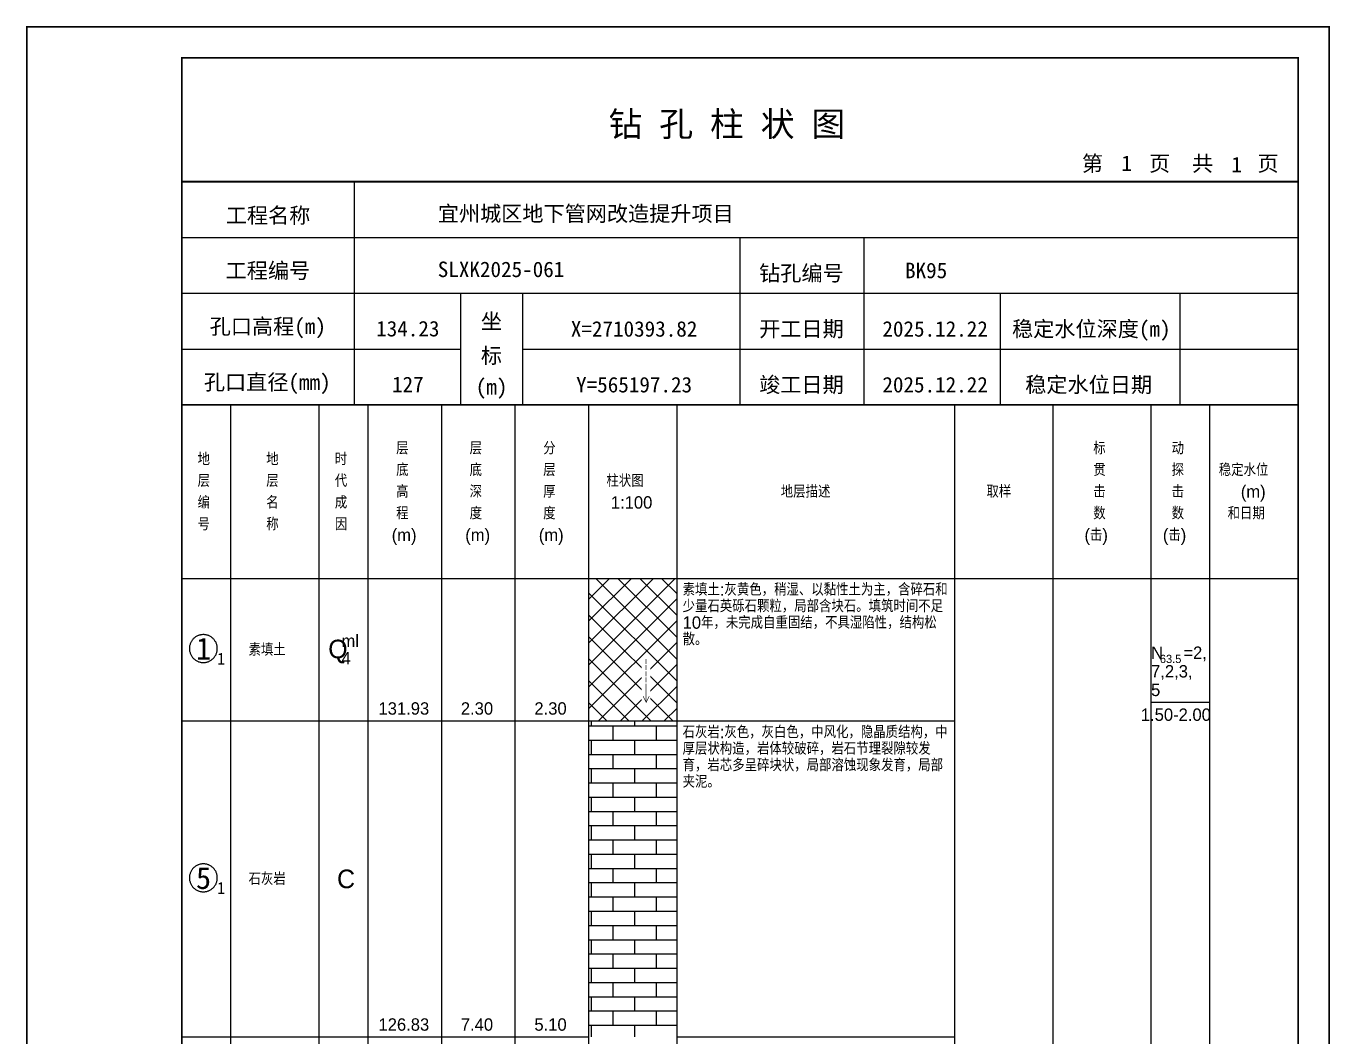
# Model space of a CAD drawing. Header units: millimetres. Extents: x 12489 to 89920, y 4630 to 4927.
# Drawn here: x 33169.3 to 33379.6, y 4763.7 to 4926.8 of the extents above; entities that cross this region are included whole.
import ezdxf
from ezdxf.enums import TextEntityAlignment as Align

# ---------------------------------------------------------------- set-up
doc = ezdxf.new("R2010")
doc.units = ezdxf.units.MM
doc.layers.add('ZZT_TC', color=7, linetype='Continuous')
doc.styles.add('成果图图块', font='', dxfattribs={"height": 2.5})
doc.styles.add('成果图模板', font='')
doc.styles.add('成果图模板标题', font='simhei.ttf')
doc.styles.add('成果图表体', font='Comfont.shx', dxfattribs={"height": 2, "bigfont": 'Hztxt12a.shx'})
doc.styles.get('成果图图块').set_extended_font_data('FangSong_GB2312')
doc.styles.get('成果图模板').set_extended_font_data('FangSong_GB2312')

# ---------------------------------------------------------------- blocks, each defined once
blk = doc.blocks.new('DCBH-1-1-1140', base_point=(0.3, -0.11))
at = {"layer": 'ZZT_TC', "color": 7}
blk.add_polyline3d([(-0.19, 2.31, 0), (-0.3, 2.31, 0), (-0.41, 2.3, 0), (-0.52, 2.29, 0), (-0.63, 2.27, 0), (-0.73, 2.24, 0), (-0.84, 2.21, 0), (-0.95, 2.18, 0), (-1.05, 2.14, 0), (-1.15, 2.09, 0), (-1.25, 2.04, 0), (-1.35, 1.99, 0), (-1.44, 1.93, 0), (-1.53, 1.87, 0), (-1.62, 1.8, 0), (-1.7, 1.73, 0), (-1.78, 1.65, 0), (-1.86, 1.57, 0), (-1.93, 1.49, 0), (-2, 1.4, 0), (-2.06, 1.31, 0), (-2.12, 1.22, 0), (-2.17, 1.12, 0), (-2.22, 1.02, 0), (-2.27, 0.92, 0), (-2.31, 0.82, 0), (-2.34, 0.71, 0), (-2.37, 0.61, 0), (-2.4, 0.5, 0), (-2.41, 0.39, 0), (-2.43, 0.28, 0), (-2.44, 0.17, 0), (-2.44, 0.06, 0), (-2.44, -0.05, 0), (-2.43, -0.16, 0), (-2.41, -0.27, 0), (-2.4, -0.38, 0), (-2.37, -0.49, 0), (-2.34, -0.6, 0), (-2.31, -0.7, 0), (-2.27, -0.8, 0), (-2.22, -0.9, 0), (-2.17, -1, 0), (-2.12, -1.1, 0), (-2.06, -1.19, 0), (-2, -1.28, 0), (-1.93, -1.37, 0), (-1.86, -1.45, 0), (-1.78, -1.53, 0), (-1.7, -1.61, 0), (-1.62, -1.68, 0), (-1.53, -1.75, 0), (-1.44, -1.81, 0), (-1.35, -1.87, 0), (-1.25, -1.93, 0), (-1.15, -1.98, 0), (-1.05, -2.02, 0), (-0.95, -2.06, 0), (-0.84, -2.1, 0), (-0.73, -2.13, 0), (-0.63, -2.15, 0), (-0.52, -2.17, 0), (-0.41, -2.18, 0), (-0.3, -2.19, 0), (-0.19, -2.19, 0), (-0.08, -2.19, 0), (0.03, -2.18, 0), (0.14, -2.17, 0), (0.25, -2.15, 0), (0.36, -2.13, 0), (0.47, -2.1, 0), (0.57, -2.06, 0), (0.67, -2.02, 0), (0.77, -1.98, 0), (0.87, -1.93, 0), (0.97, -1.87, 0), (1.06, -1.81, 0), (1.15, -1.75, 0), (1.24, -1.68, 0), (1.32, -1.61, 0), (1.4, -1.53, 0), (1.48, -1.45, 0), (1.55, -1.37, 0), (1.62, -1.28, 0), (1.68, -1.19, 0), (1.74, -1.1, 0), (1.8, -1, 0), (1.85, -0.9, 0), (1.89, -0.8, 0), (1.93, -0.7, 0), (1.97, -0.6, 0), (2, -0.49, 0), (2.02, -0.38, 0), (2.04, -0.27, 0), (2.05, -0.16, 0), (2.06, -0.05, 0), (2.06, 0.06, 0), (2.06, 0.17, 0), (2.05, 0.28, 0), (2.04, 0.39, 0), (2.02, 0.5, 0), (2, 0.61, 0), (1.97, 0.71, 0), (1.93, 0.82, 0), (1.89, 0.92, 0), (1.85, 1.02, 0), (1.8, 1.12, 0), (1.74, 1.22, 0), (1.68, 1.31, 0), (1.62, 1.4, 0), (1.55, 1.49, 0), (1.48, 1.57, 0), (1.4, 1.65, 0), (1.32, 1.73, 0), (1.24, 1.8, 0), (1.15, 1.87, 0), (1.06, 1.93, 0), (0.97, 1.99, 0), (0.87, 2.04, 0), (0.77, 2.09, 0), (0.67, 2.14, 0), (0.57, 2.18, 0), (0.47, 2.21, 0), (0.36, 2.24, 0), (0.25, 2.27, 0), (0.14, 2.29, 0), (0.03, 2.3, 0), (-0.08, 2.31, 0), (-0.19, 2.31, 0)], dxfattribs=at)
at = {"style": '成果图图块'}
blk.add_text('1', height=3.57, dxfattribs=at).set_placement((-0.16, -1.74), align=Align.CENTER)
blk.add_text('1', height=1.91, dxfattribs=at).set_placement((2.03, -2.53))
blk = doc.blocks.new('DCBH-1-1-1141', base_point=(0.3, -0.11))
at = {"layer": 'ZZT_TC', "color": 7}
blk.add_polyline3d([(-0.19, 2.31, 0), (-0.3, 2.31, 0), (-0.41, 2.3, 0), (-0.52, 2.29, 0), (-0.63, 2.27, 0), (-0.73, 2.24, 0), (-0.84, 2.21, 0), (-0.95, 2.18, 0), (-1.05, 2.14, 0), (-1.15, 2.09, 0), (-1.25, 2.04, 0), (-1.35, 1.99, 0), (-1.44, 1.93, 0), (-1.53, 1.87, 0), (-1.62, 1.8, 0), (-1.7, 1.73, 0), (-1.78, 1.65, 0), (-1.86, 1.57, 0), (-1.93, 1.49, 0), (-2, 1.4, 0), (-2.06, 1.31, 0), (-2.12, 1.22, 0), (-2.17, 1.12, 0), (-2.22, 1.02, 0), (-2.27, 0.92, 0), (-2.31, 0.82, 0), (-2.34, 0.71, 0), (-2.37, 0.61, 0), (-2.4, 0.5, 0), (-2.41, 0.39, 0), (-2.43, 0.28, 0), (-2.44, 0.17, 0), (-2.44, 0.06, 0), (-2.44, -0.05, 0), (-2.43, -0.16, 0), (-2.41, -0.27, 0), (-2.4, -0.38, 0), (-2.37, -0.49, 0), (-2.34, -0.6, 0), (-2.31, -0.7, 0), (-2.27, -0.8, 0), (-2.22, -0.9, 0), (-2.17, -1, 0), (-2.12, -1.1, 0), (-2.06, -1.19, 0), (-2, -1.28, 0), (-1.93, -1.37, 0), (-1.86, -1.45, 0), (-1.78, -1.53, 0), (-1.7, -1.61, 0), (-1.62, -1.68, 0), (-1.53, -1.75, 0), (-1.44, -1.81, 0), (-1.35, -1.87, 0), (-1.25, -1.93, 0), (-1.15, -1.98, 0), (-1.05, -2.02, 0), (-0.95, -2.06, 0), (-0.84, -2.1, 0), (-0.73, -2.13, 0), (-0.63, -2.15, 0), (-0.52, -2.17, 0), (-0.41, -2.18, 0), (-0.3, -2.19, 0), (-0.19, -2.19, 0), (-0.08, -2.19, 0), (0.03, -2.18, 0), (0.14, -2.17, 0), (0.25, -2.15, 0), (0.36, -2.13, 0), (0.47, -2.1, 0), (0.57, -2.06, 0), (0.67, -2.02, 0), (0.77, -1.98, 0), (0.87, -1.93, 0), (0.97, -1.87, 0), (1.06, -1.81, 0), (1.15, -1.75, 0), (1.24, -1.68, 0), (1.32, -1.61, 0), (1.4, -1.53, 0), (1.48, -1.45, 0), (1.55, -1.37, 0), (1.62, -1.28, 0), (1.68, -1.19, 0), (1.74, -1.1, 0), (1.8, -1, 0), (1.85, -0.9, 0), (1.89, -0.8, 0), (1.93, -0.7, 0), (1.97, -0.6, 0), (2, -0.49, 0), (2.02, -0.38, 0), (2.04, -0.27, 0), (2.05, -0.16, 0), (2.06, -0.05, 0), (2.06, 0.06, 0), (2.06, 0.17, 0), (2.05, 0.28, 0), (2.04, 0.39, 0), (2.02, 0.5, 0), (2, 0.61, 0), (1.97, 0.71, 0), (1.93, 0.82, 0), (1.89, 0.92, 0), (1.85, 1.02, 0), (1.8, 1.12, 0), (1.74, 1.22, 0), (1.68, 1.31, 0), (1.62, 1.4, 0), (1.55, 1.49, 0), (1.48, 1.57, 0), (1.4, 1.65, 0), (1.32, 1.73, 0), (1.24, 1.8, 0), (1.15, 1.87, 0), (1.06, 1.93, 0), (0.97, 1.99, 0), (0.87, 2.04, 0), (0.77, 2.09, 0), (0.67, 2.14, 0), (0.57, 2.18, 0), (0.47, 2.21, 0), (0.36, 2.24, 0), (0.25, 2.27, 0), (0.14, 2.29, 0), (0.03, 2.3, 0), (-0.08, 2.31, 0), (-0.19, 2.31, 0)], dxfattribs=at)
at = {"style": '成果图图块'}
blk.add_text('5', height=3.57, dxfattribs=at).set_placement((-0.16, -1.74), align=Align.CENTER)
blk.add_text('1', height=1.91, dxfattribs=at).set_placement((2.03, -2.53))
blk = doc.blocks.new('zztGLdt.dwg', base_point=(0.5, 0))
blk.add_wipeout([(-0.2, -0.2), (1.2, -0.2), (1.2, 3.2), (-0.2, 3.2)])
at = {"color": 7, "const_width": 0.1}
for points in [[(0.5, 3), (0.5, 0)], [(0, 1), (0.5, 0), (1, 1)]]:
    blk.add_lwpolyline(points, dxfattribs=at)
blk = doc.blocks.new('钻孔柱状图路桥昇龙制图梁世成校核莫家里.dwg95', base_point=(25, 236))
for p, q in [((52.82, 236), (52.82, 272)), ((25, 263), (205, 263)), ((115, 236), (115, 263)), ((135, 236), (135, 263)), ((25, 254), (205, 254)), ((70, 236), (70, 254)), ((80, 236), (80, 254)), ((157, 236), (157, 254)), ((185.95, 236), (185.95, 254)), ((25, 245), (70, 245)), ((80, 245), (205, 245))]:
    blk.add_line(p, q)
for points, const_width in [([(0, 0), (210, 0), (210, 297), (0, 297)], 0.25), ([(25, 5), (205, 5), (205, 292), (25, 292)], 0.3)]:
    blk.add_lwpolyline(points, close=True, dxfattribs=dict(const_width=const_width))
at = {"const_width": 0.3}
for points in [[(25, 272), (205, 272)], [(25, 236), (205, 236)]]:
    blk.add_lwpolyline(points, dxfattribs=at)
for s, height, style, p in [('钻 孔 柱 状 图', 4, '成果图模板标题', (93.8, 279.31)), ('第', 2.5, '成果图模板', (170.12, 273.7)), ('页', 2.5, '成果图模板', (180.96, 273.7)), ('共', 2.5, '成果图模板', (187.88, 273.7)), ('页', 2.5, '成果图模板', (198.44, 273.7)), ('工程名称', 2.5, '成果图模板', (32.07, 265.32)), ('宜州城区地下管网改造提升项目', 2.5, '成果图模板', (66.26, 265.61)), ('工程编号', 2.5, '成果图模板', (32.05, 256.41)), ('SLXK2025-061', 2.5, '成果图模板', (66.26, 256.61)), ('钻孔编号', 2.5, '成果图模板', (118.08, 256)), ('BK95', 2.5, '成果图模板', (141.61, 256.43)), ('孔口高程(m)', 2.5, '成果图模板', (29.48, 247.41)), ('坐', 2.5, '成果图模板', (73.21, 248.24)), ('开工日期', 2.5, '成果图模板', (118.08, 247)), ('稳定水位深度(m)', 2.5, '成果图模板', (158.86, 247)), ('标', 2.5, '成果图模板', (73.21, 242.7)), ('孔口直径(mm)', 2.5, '成果图模板', (28.54, 238.41)), ('(m) ', 2.5, '成果图模板', (72.38, 237.65)), ('竣工日期', 2.5, '成果图模板', (118.08, 238)), ('稳定水位日期', 2.5, '成果图模板', (160.99, 238))]:
    blk.add_text(s, height=height, dxfattribs=dict(style=style)).set_placement(p)
at = {"style": '成果图模板'}
for s, p in [('1', (177.35, 273.74)), ('1', (195.08, 273.53)), ('134.23', (61.43, 247.04)), ('X=2710393.82', (97.92, 247)), ('2025.12.22', (146.46, 247)), ('127', (61.43, 238.04)), ('Y=565197.23', (97.92, 238)), ('2025.12.22', (146.46, 238))]:
    blk.add_text(s, height=2.5, dxfattribs=at).set_placement(p, align=Align.CENTER)

msp = doc.modelspace()

# ---------------------------------------------------------------- hatches: boundary and pattern name
at = {"linetype": 'Continuous'}
h = msp.add_hatch(dxfattribs=at)
h.set_pattern_fill('GKSTT', scale=0.5, style=0, pattern_type=2)
h.set_pattern_definition([(45, (0, 0), (-1.76776695, 1.76776695), []), (135, (0, 0), (-1.76776695, -1.76776695), [])])
h.paths.add_polyline_path([(33260.06, 4814.71), (33274.29, 4814.71), (33274.29, 4837.71), (33260.06, 4837.71)])
h = msp.add_hatch(dxfattribs=at)
h.set_pattern_fill('GKSHY', scale=0.5, style=0, pattern_type=2)
h.set_pattern_definition([(0, (0, 0), (0, 2.3), []), (90, (0, 0), (-3.5, 2.3), [2.3, -2.3])])
h.paths.add_polyline_path([(33260.06, 4763.71), (33274.29, 4763.71), (33274.29, 4814.71), (33260.06, 4814.71)])

# ---------------------------------------------------------------- linework, layer by layer
at = {"color": 0}
for p, q in [((33194.45, 4837.71), (33202.35, 4837.71)), ((33194.45, 4814.71), (33194.45, 4837.71)), ((33202.35, 4814.71), (33202.35, 4837.71)), ((33194.45, 4814.71), (33202.35, 4814.71)), ((33194.45, 4814.71), (33202.35, 4814.71)), ((33194.45, 4763.71), (33194.45, 4814.71)), ((33202.35, 4763.71), (33202.35, 4814.71)), ((33194.45, 4763.71), (33202.35, 4763.71))]:
    msp.add_line(p, q, dxfattribs=at)
for points in [[(33194.45, 4865.71), (33202.35, 4865.71)], [(33194.45, 4837.71), (33194.45, 4865.71)], [(33202.35, 4837.71), (33202.35, 4865.71)], [(33202.35, 4865.71), (33216.58, 4865.71)], [(33202.35, 4837.71), (33202.35, 4865.71)], [(33216.58, 4837.71), (33216.58, 4865.71)], [(33216.58, 4865.71), (33224.49, 4865.71)], [(33216.58, 4837.71), (33216.58, 4865.71)], [(33224.49, 4837.71), (33224.49, 4865.71)], [(33224.49, 4865.71), (33236.35, 4865.71)], [(33224.49, 4837.71), (33224.49, 4865.71)], [(33236.35, 4837.71), (33236.35, 4865.71)], [(33236.35, 4865.71), (33248.2, 4865.71)], [(33236.35, 4837.71), (33236.35, 4865.71)], [(33248.2, 4837.71), (33248.2, 4865.71)], [(33248.2, 4865.71), (33260.06, 4865.71)], [(33248.2, 4837.71), (33248.2, 4865.71)], [(33260.06, 4837.71), (33260.06, 4865.71)], [(33260.06, 4865.71), (33274.29, 4865.71)], [(33260.06, 4837.71), (33260.06, 4865.71)], [(33274.29, 4837.71), (33274.29, 4865.71)], [(33274.29, 4865.71), (33319.11, 4865.71)], [(33274.29, 4837.71), (33274.29, 4865.71)], [(33319.11, 4837.71), (33319.11, 4865.71)], [(33319.11, 4865.71), (33334.92, 4865.71)], [(33319.11, 4837.71), (33319.11, 4865.71)], [(33334.92, 4837.71), (33334.92, 4865.71)], [(33334.92, 4865.71), (33350.73, 4865.71)], [(33334.92, 4837.71), (33334.92, 4865.71)], [(33350.73, 4837.71), (33350.73, 4865.71)], [(33350.73, 4865.71), (33360.22, 4865.71)], [(33350.73, 4837.71), (33350.73, 4865.71)], [(33360.22, 4837.71), (33360.22, 4865.71)], [(33360.22, 4865.71), (33374.45, 4865.71)], [(33360.22, 4837.71), (33360.22, 4865.71)], [(33374.45, 4837.71), (33374.45, 4865.71)], [(33194.45, 4837.71), (33202.35, 4837.71)], [(33194.45, 4643.71), (33194.45, 4837.71)], [(33194.45, 4837.71), (33202.35, 4837.71)], [(33202.35, 4643.71), (33202.35, 4837.71)], [(33202.35, 4837.71), (33216.58, 4837.71)], [(33202.35, 4643.71), (33202.35, 4837.71)], [(33202.35, 4837.71), (33216.58, 4837.71)], [(33202.35, 4837.71), (33216.58, 4837.71)], [(33202.35, 4814.71), (33202.35, 4837.71)], [(33216.58, 4643.71), (33216.58, 4837.71)], [(33216.58, 4814.71), (33216.58, 4837.71)], [(33216.58, 4837.71), (33224.49, 4837.71)], [(33216.58, 4643.71), (33216.58, 4837.71)], [(33216.58, 4837.71), (33224.49, 4837.71)], [(33216.58, 4837.71), (33224.49, 4837.71)], [(33216.58, 4814.71), (33216.58, 4837.71)], [(33224.49, 4643.71), (33224.49, 4837.71)], [(33224.49, 4814.71), (33224.49, 4837.71)], [(33224.49, 4837.71), (33236.35, 4837.71)], [(33224.49, 4643.71), (33224.49, 4837.71)], [(33224.49, 4837.71), (33236.35, 4837.71)], [(33224.49, 4837.71), (33236.35, 4837.71)], [(33224.49, 4814.71), (33224.49, 4837.71)], [(33236.35, 4643.71), (33236.35, 4837.71)], [(33236.35, 4814.71), (33236.35, 4837.71)], [(33236.35, 4837.71), (33248.2, 4837.71)], [(33236.35, 4643.71), (33236.35, 4837.71)], [(33236.35, 4837.71), (33248.2, 4837.71)], [(33236.35, 4837.71), (33248.2, 4837.71)], [(33236.35, 4814.71), (33236.35, 4837.71)], [(33248.2, 4643.71), (33248.2, 4837.71)], [(33248.2, 4814.71), (33248.2, 4837.71)], [(33248.2, 4837.71), (33260.06, 4837.71)], [(33248.2, 4643.71), (33248.2, 4837.71)], [(33248.2, 4837.71), (33260.06, 4837.71)], [(33248.2, 4837.71), (33260.06, 4837.71)], [(33248.2, 4814.71), (33248.2, 4837.71)], [(33260.06, 4643.71), (33260.06, 4837.71)], [(33260.06, 4814.71), (33260.06, 4837.71)], [(33260.06, 4837.71), (33274.29, 4837.71)], [(33260.06, 4643.71), (33260.06, 4837.71)], [(33260.06, 4837.71), (33274.29, 4837.71)], [(33274.29, 4643.71), (33274.29, 4837.71)], [(33274.29, 4837.71), (33319.11, 4837.71)], [(33274.29, 4643.71), (33274.29, 4837.71)], [(33274.29, 4837.71), (33319.11, 4837.71)], [(33274.29, 4837.71), (33319.11, 4837.71)], [(33274.29, 4814.71), (33274.29, 4837.71)], [(33319.11, 4643.71), (33319.11, 4837.71)], [(33319.11, 4814.71), (33319.11, 4837.71)], [(33319.11, 4837.71), (33334.92, 4837.71)], [(33319.11, 4643.71), (33319.11, 4837.71)], [(33319.11, 4837.71), (33334.92, 4837.71)], [(33334.92, 4643.71), (33334.92, 4837.71)], [(33334.92, 4837.71), (33350.73, 4837.71)], [(33334.92, 4643.71), (33334.92, 4837.71)], [(33334.92, 4837.71), (33350.73, 4837.71)], [(33350.73, 4643.71), (33350.73, 4837.71)], [(33350.73, 4837.71), (33360.22, 4837.71)], [(33350.73, 4643.71), (33350.73, 4837.71)], [(33350.73, 4837.71), (33360.22, 4837.71)], [(33350.73, 4837.71), (33360.22, 4837.71)], [(33350.73, 4817.71), (33350.73, 4837.71)], [(33360.22, 4643.71), (33360.22, 4837.71)], [(33360.22, 4817.71), (33360.22, 4837.71)], [(33360.22, 4837.71), (33374.45, 4837.71)], [(33360.22, 4643.71), (33360.22, 4837.71)], [(33360.22, 4837.71), (33374.45, 4837.71)], [(33374.45, 4643.71), (33374.45, 4837.71)], [(33350.73, 4817.71), (33360.22, 4817.71)], [(33202.35, 4814.71), (33216.58, 4814.71)], [(33202.35, 4814.71), (33216.58, 4814.71)], [(33202.35, 4763.71), (33202.35, 4814.71)], [(33216.58, 4763.71), (33216.58, 4814.71)], [(33216.58, 4814.71), (33224.49, 4814.71)], [(33216.58, 4814.71), (33224.49, 4814.71)], [(33216.58, 4763.71), (33216.58, 4814.71)], [(33224.49, 4763.71), (33224.49, 4814.71)], [(33224.49, 4814.71), (33236.35, 4814.71)], [(33224.49, 4814.71), (33236.35, 4814.71)], [(33224.49, 4763.71), (33224.49, 4814.71)], [(33236.35, 4763.71), (33236.35, 4814.71)], [(33236.35, 4814.71), (33248.2, 4814.71)], [(33236.35, 4814.71), (33248.2, 4814.71)], [(33236.35, 4763.71), (33236.35, 4814.71)], [(33248.2, 4763.71), (33248.2, 4814.71)], [(33248.2, 4814.71), (33260.06, 4814.71)], [(33248.2, 4814.71), (33260.06, 4814.71)], [(33248.2, 4763.71), (33248.2, 4814.71)], [(33260.06, 4763.71), (33260.06, 4814.71)], [(33274.29, 4814.71), (33319.11, 4814.71)], [(33274.29, 4814.71), (33319.11, 4814.71)], [(33274.29, 4763.71), (33274.29, 4814.71)], [(33319.11, 4763.71), (33319.11, 4814.71)], [(33202.35, 4763.71), (33216.58, 4763.71)], [(33216.58, 4763.71), (33224.49, 4763.71)], [(33224.49, 4763.71), (33236.35, 4763.71)], [(33236.35, 4763.71), (33248.2, 4763.71)], [(33248.2, 4763.71), (33260.06, 4763.71)], [(33274.29, 4763.71), (33319.11, 4763.71)]]:
    msp.add_lwpolyline(points, dxfattribs=at)
at = {"color": 7, "flags": 128}
msp.add_lwpolyline([(33260.06, 4814.71), (33274.29, 4814.71)], dxfattribs=at)

# ---------------------------------------------------------------- block references
for name, p in [('DCBH-1-1-1140', (33198.4, 4826.21)), ('DCBH-1-1-1141', (33198.4, 4789.21))]:
    msp.add_blockref(name, p)

# ---------------------------------------------------------------- texts
at = {"color": 0, "style": '成果图表体'}
for s, height, p in [('层', 2, (33229, 4857.71)), ('层', 2, (33240.85, 4857.71)), ('分', 2, (33252.71, 4857.71)), ('标', 2, (33341.41, 4857.71)), ('动', 2, (33354.05, 4857.71)), ('地', 2, (33196.98, 4855.96)), ('地', 2, (33208.05, 4855.96)), ('时', 2, (33219.11, 4855.96)), ('底', 2, (33229, 4854.21)), ('底', 2, (33240.85, 4854.21)), ('层', 2, (33252.71, 4854.21)), ('贯', 2, (33341.41, 4854.21)), ('探', 2, (33354.05, 4854.21)), ('稳定水位', 2, (33361.65, 4854.21)), ('层', 2, (33196.98, 4852.46)), ('层', 2, (33208.05, 4852.46)), ('代', 2, (33219.11, 4852.46)), ('高', 2, (33229, 4850.71)), ('深', 2, (33240.85, 4850.71)), ('厚', 2, (33252.71, 4850.71)), ('柱状图', 2, (33262.91, 4852.46)), ('地层描述', 2, (33291.02, 4850.71)), ('取样', 2, (33324.18, 4850.71)), ('击', 2, (33341.41, 4850.71)), ('击', 2, (33354.05, 4850.71)), ('(m)', 2, (33365.2, 4850.71)), ('编', 2, (33196.98, 4848.96)), ('名', 2, (33208.05, 4848.96)), ('成', 2, (33219.11, 4848.96)), ('1:100', 2, (33263.62, 4848.96)), ('程', 2, (33229, 4847.21)), ('度', 2, (33240.85, 4847.21)), ('度', 2, (33252.71, 4847.21)), ('数', 2, (33341.41, 4847.21)), ('数', 2, (33354.05, 4847.21)), ('和日期', 2, (33363.07, 4847.21)), ('号', 2, (33196.98, 4845.46)), ('称', 2, (33208.05, 4845.46)), ('因', 2, (33219.11, 4845.46)), ('(m)', 2, (33228.28, 4843.71)), ('(m)', 2, (33240.14, 4843.71)), ('(m)', 2, (33252, 4843.71)), ('(击)', 2, (33339.99, 4843.71)), ('(击)', 2, (33352.63, 4843.71)), ('素填土', 2, (33205.2, 4825.21)), ('Q', 3, (33218.05, 4824.81)), ('ml', 2, (33220.18, 4826.61)), ('4', 2, (33220.18, 4823.81)), ('N', 2, (33350.73, 4824.71)), ('63.5', 1.333, (33352.15, 4824.04)), ('=2,', 2, (33355.94, 4824.71)), ('7,2,3,', 2, (33350.73, 4821.71)), ('5', 2, (33350.73, 4818.71)), ('131.93', 2, (33226.15, 4815.71)), ('2.30', 2, (33239.43, 4815.71)), ('2.30', 2, (33251.29, 4815.71)), ('1.50-2.00', 2, (33349.08, 4814.71)), ('石灰岩', 2, (33205.2, 4788.21)), ('C', 3, (33219.47, 4787.71)), ('126.83', 2, (33226.15, 4764.71)), ('7.40', 2, (33239.43, 4764.71)), ('5.10', 2, (33251.29, 4764.71))]:
    msp.add_text(s, height=height, dxfattribs=at).set_placement(p)
at = {"color": 0, "char_height": 2, "width": 43.0292, "attachment_point": 1, "line_spacing_factor": 0.8, "style": '成果图表体'}
for s, insert in [('素填土:灰黄色，稍湿、以黏性土为主，含碎石和少量石英砾石颗粒，局部含块石。填筑时间不足10年，未完成自重固结，不具湿陷性，结构松散。', (33275.19, 4836.91)), ('石灰岩:灰色，灰白色，中风化，隐晶质结构，中厚层状构造，岩体较破碎，岩石节理裂隙较发育，岩芯多呈碎块状，局部溶蚀现象发育，局部夹泥。', (33275.19, 4813.91))]:
    msp.add_mtext(s, dxfattribs=dict(at, insert=insert))

# ---------------------------------------------------------------- next in the draw order: block references
msp.add_blockref('zztGLdt.dwg', (33269.31, 4821.71))

# ---------------------------------------------------------------- next in the draw order: block references
msp.add_blockref('zztGLdt.dwg', (33269.31, 4820.71))

# ---------------------------------------------------------------- next in the draw order: block references
msp.add_blockref('zztGLdt.dwg', (33269.31, 4819.71))

# ---------------------------------------------------------------- next in the draw order: block references
msp.add_blockref('zztGLdt.dwg', (33269.31, 4818.71))

# ---------------------------------------------------------------- next in the draw order: block references
msp.add_blockref('zztGLdt.dwg', (33269.31, 4817.71))

# ---------------------------------------------------------------- next in the draw order: block references
msp.add_blockref('钻孔柱状图路桥昇龙制图梁世成校核莫家里.dwg95', (33194.45, 4865.71))

doc.saveas('drawing.dxf')
